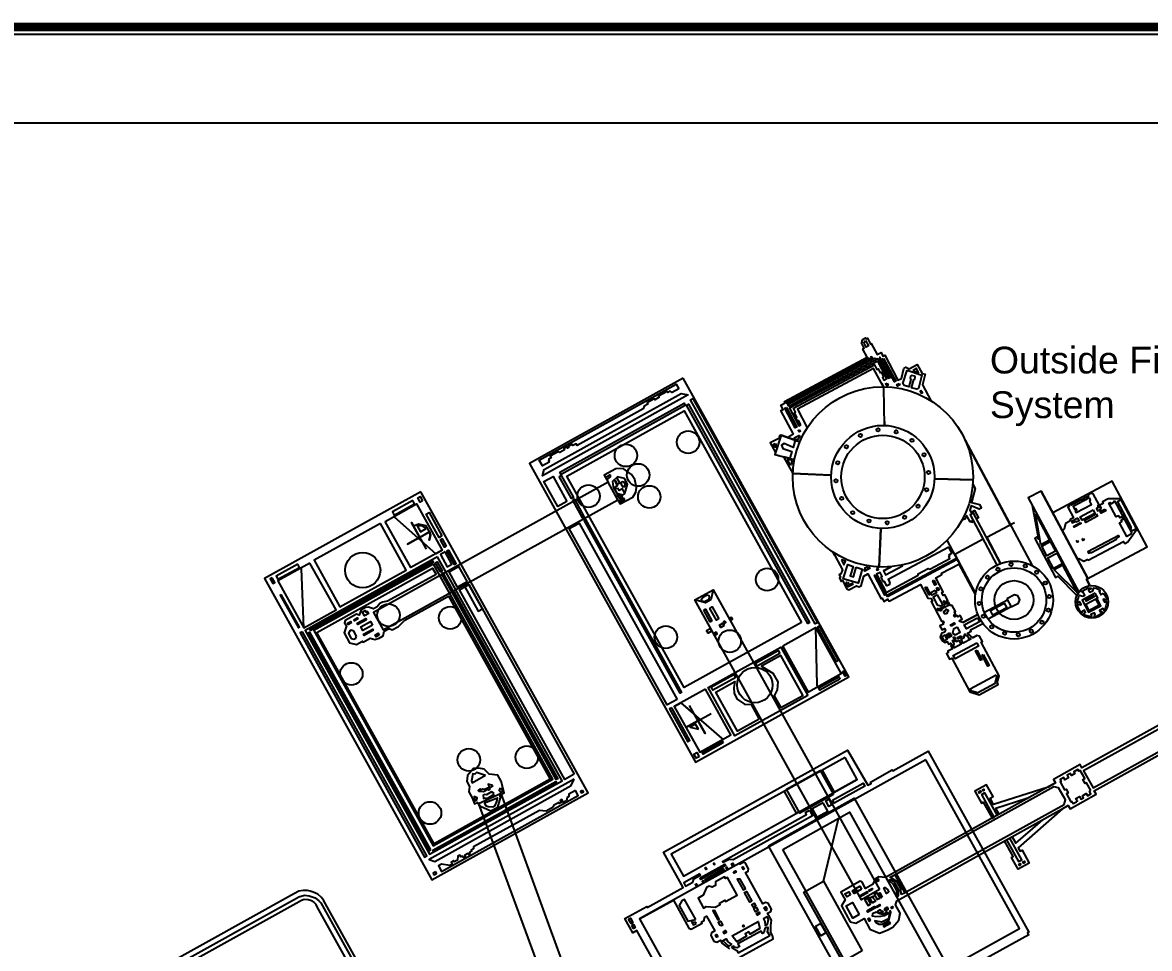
# Model space of a CAD drawing. Header units: millimetres. Extents: x 3191 to 879702, y -27549 to 222194.
# Drawn here: x 845165 to 857788, y 29160 to 39535 of the extents above; entities that cross this region are included whole.
import ezdxf

# ---------------------------------------------------------------- set-up
doc = ezdxf.new("R2010")
doc.units = ezdxf.units.MM
doc.header["$MEASUREMENT"] = 0
doc.layers.add('Granulator', color=11, linetype='Continuous')
doc.layers.add('Worker-Walkway', color=8, linetype='Continuous')
doc.styles.get("Standard").update_dxf_attribs({"font": 'arial.ttf'})

msp = doc.modelspace()

# ---------------------------------------------------------------- linework, layer by layer
at = {"const_width": 100}
msp.add_lwpolyline([(867954.85434, 36996.71558), (867954.85434, 39485.35625), (827890.73336, 39485.35625)], dxfattribs=at)
at = {"layer": 'Granulator'}
for points in [[(853801.78106, 34921.30204), (853660.13199, 35186.8892), (853683.95542, 35199.59526), (853658.54329, 35247.24213), (853707.95486, 35273.59544), (853698.77826, 35290.80126), (854625.68627, 35785.16123), (854576.9797, 35876.48439), (854593.74434, 35885.42569), (854561.03799, 35946.74897), (854573.83205, 35953.5726), (854566.30254, 35967.69019), (854579.0966, 35974.51381), (854573.44946, 35985.10201), (854608.30226, 36003.69051), (854614.89059, 35991.33761), (854628.56701, 35998.63184), (854663.62633, 35932.89681), (854672.00865, 35937.36746), (854737.42134, 35814.7209), (854774.48002, 35834.48588), (854781.09764, 35838.01535), (854802.9803, 35796.9861), (854822.39199, 35807.33919), (854971.33528, 35528.07561), (855009.71748, 35548.54649), (855037.18722, 35660.66435), (855058.80478, 35672.19392), (855095.68725, 35656.16479), (855187.89276, 35705.34196), (855242.71707, 35602.54826), (855275.98182, 35596.48969), (855244.45331, 35477.10709), (855339.36591, 35299.14923)], [(853882.83907, 35028.56736), (853860.25051, 35070.92013), (853847.4858, 35071.47886), (853828.42671, 35107.214), (853839.45607, 35113.09644), (853813.10276, 35162.50801), (853824.5733, 35168.62574), (853800.80826, 35213.18438), (854707.06926, 35701.63243), (854735.06966, 35649.13264), (854748.3049, 35656.19157), (854771.83464, 35612.0741), (854781.09931, 35617.01535), (854809.57031, 35563.63321), (854798.98211, 35557.98607), (854814.51175, 35528.86854), (854847.59985, 35546.51585), (854743.83367, 35741.07389), (853755.60237, 35214.00757), (853861.01563, 35016.36131), (853882.83907, 35028.56736)], [(854767.00985, 35778.36818), (854754.89239, 35754.33868), (854864.54101, 35548.75127), (854887.92327, 35561.22204), (854768.39215, 35785.33878), (854767.00985, 35778.36818)], [(854786.60025, 35493.01539), (854807.45453, 35453.91433), (854786.60025, 35493.01539), (854698.599, 35658.01472), (853844.48481, 35202.47883), (853955.30868, 34994.68787)], [(855073.09915, 35639.01756), (855236.74663, 35582.93057), (855201.24774, 35435.9303), (855183.60076, 35426.5184), (855124.13005, 35442.4003), (855148.33524, 35534.07695), (855160.68813, 35540.66528), (855164.42327, 35560.22413), (855157.59965, 35573.0182), (855124.51135, 35580.87089), (855113.04081, 35574.75316), (855106.33512, 35549.07664), (855114.33524, 35534.0767), (855094.54173, 35453.25302), (855038.89456, 35468.34083), (855026.65909, 35491.28191), (855073.09915, 35639.01756)], [(855136.65798, 35637.78275), (855199.89345, 35614.84205), (855174.48132, 35662.48892), (855136.65798, 35637.78275)], [(852515.82145, 35432.36082), (852442.18662, 35391.46264), (852417.85106, 35405.29485), (852393.30612, 35391.66213), (852387.24942, 35402.56687), (852289.9783, 35348.54065), (852297.04451, 35335.81834), (852246.13645, 35307.54304), (852239.575, 35319.35656), (852160.48564, 35275.42884), (852168.56124, 35260.88918), (852126.74406, 35237.66313), (852116.0304, 35205.55304), (851376.95443, 34795.05625), (851365.34567, 34815.95716), (851328.98258, 34795.76041), (851320.90698, 34810.30007), (851276.36254, 34785.55924), (851283.42875, 34772.83694), (851270.70195, 34765.76823), (851261.11209, 34783.03423), (851226.56718, 34763.84733), (851235.65229, 34747.49012), (851182.01696, 34717.70004), (851163.94127, 34726.68574), (851075.76147, 34677.70901), (851086.86548, 34657.71687), (851058.68419, 34642.06445), (851065.7504, 34629.34214), (851065.7504, 34629.34214), (851056.65952, 34624.2929), (851064.23048, 34610.66181), (850987.86839, 34568.24886), (850952.03271, 34632.76895), (852486.54722, 35485.06739), (852515.82145, 35432.36082)], [(854820.25056, 35064.42741), (854820.78019, 35035.80976), (854821.04516, 35021.49273), (854813.34438, 35437.59204), (854813.04314, 35453.86877)], [(855228.89497, 35413.84227), (855218.39504, 35404.84219), (855227.80694, 35387.1952), (855245.10108, 35384.51886), (855228.89497, 35413.84227)], [(853661.10466, 34912.00685), (853642.92824, 34905.7126), (853635.22258, 34875.53607), (853540.8112, 34825.18241), (853598.87392, 34716.31679)], [(853661.10466, 34912.00685), (853851.1934, 34845.65535), (853872.10913, 34838.35461), (853661.10466, 34912.00685), (853592.31218, 34695.6828), (853794.37141, 34641.94904), (853810.63118, 34637.62507)], [(853817.04636, 34842.74333), (853798.01746, 34775.36083), (853695.28182, 34820.30123), (853667.39962, 34800.33043), (853681.10578, 34764.00701), (853781.98839, 34729.97836), (853763.60654, 34663.50763), (853760.1606, 34651.04675)], [(853801.78106, 34921.30204), (853748.39892, 34892.83105), (853735.59889, 34886.00424)], [(853868.07526, 34909.62607), (853807.19316, 34877.15502), (853813.78149, 34864.80213), (853829.3697, 34867.44931), (853839.57562, 34862.12585), (853862.07553, 34874.12602), (853863.51661, 34887.36133), (853875.8695, 34893.94966), (853868.07526, 34909.62607)], [(853817.04636, 34842.74333), (853818.89925, 34848.83158), (853821.12664, 34856.15032)], [(856231.58288, 33904.64399), (855724.48069, 34855.44324), (856473.02381, 33451.95051)], [(853592.31218, 34695.6828), (853760.1606, 34651.04675), (853690.70196, 34669.51794), (853792.55094, 34481.23567)], [(853741.63613, 34639.88982), (853774.22441, 34634.03712), (853781.98923, 34619.47836), (853775.01895, 34578.36066), (853762.37186, 34582.9488), (853733.90087, 34636.33094), (853741.63613, 34639.88982)], [(851833.90804, 34188.71665), (851860.27057, 34141.25242), (852000.2959, 34219.02514), (852035.82548, 34273.97117), (852042.50593, 34325.36486), (852023.65419, 34414.34006), (851985.22625, 34470.58774), (851891.8316, 34538.16561), (851809.51733, 34534.47058), (851680.12422, 34462.6032), (851725.10343, 34384.61311)], [(854211.4904, 34465.48162), (853798.60793, 34481.0079), (853792.55094, 34481.23567), (854224.36869, 34464.99733)], [(851913.10803, 34258.34291), (851941.77409, 34363.74918), (851907.51031, 34425.43915), (851829.23925, 34444.23624), (851774.33894, 34394.37076), (851780.94399, 34333.46275), (851821.27734, 34260.84485), (851886.65933, 34243.6528), (851913.10803, 34258.34291)], [(851913.10803, 34258.34291), (851884.32641, 34310.16257), (851849.76709, 34290.96767), (851836.64899, 34314.58605), (851814.47344, 34309.64961), (851807.66408, 34337.69437), (851827.76489, 34348.85874), (851801.72434, 34395.74325), (851806.66145, 34398.48542), (851826.63242, 34362.52882), (851853.78586, 34377.61036), (851824.80847, 34429.78249), (851829.23925, 34444.23624)], [(851879.63598, 34351.83852), (851890.40465, 34332.45015), (851911.05153, 34335.15395), (851917.01451, 34364.29631), (851906.83326, 34382.62707), (851885.0136, 34390.34231), (851871.26026, 34382.70344), (851870.11912, 34363.15802), (851879.63598, 34351.83852)], [(855392.75542, 34423.43175), (855801.10846, 34410.02308), (855811.59632, 34409.6787), (855392.75542, 34423.43175), (855379.70589, 34423.86024)], [(855820.02072, 34345.87616), (855836.02094, 34315.87629), (855809.18801, 34366.18712), (855836.02094, 34315.87629), (855793.84566, 34159.08185), (855885.69877, 34136.67078), (855903.81668, 34102.70033), (855902.93439, 34093.72973), (855881.75801, 34082.43546), (855792.4342, 34119.2289), (855777.5522, 34072.7582), (855791.90534, 34045.84654), (855829.84637, 34066.08212), (855872.6705, 33985.78833), (855851.93529, 33974.72935)], [(857082.37965, 33299.96246), (857121.78647, 33226.07603), (857082.37965, 33299.96246), (857761.91429, 33662.38755), (857370.28413, 34396.68069), (856704.93846, 34041.82319), (856574.56805, 34286.26325), (857096.56862, 33307.53005), (856574.56805, 34286.26325), (856430.83813, 34209.60589), (856995.17811, 33151.48776)], [(851869.7737, 34241.65447), (851880.15072, 34222.97125), (851864.98702, 34214.54905), (851850.88087, 34206.71422), (851839.91656, 34226.45484), (851825.62363, 34252.18844), (851849.01056, 34245.80518), (851855.47179, 34234.17212), (851869.7737, 34241.65447)], [(856430.83813, 34209.60589), (856474.62056, 34127.51535), (856546.90518, 33745.22407), (856533.09546, 33771.11684), (856503.23033, 33755.18848), (856736.66836, 33317.50017), (856763.547, 33331.83571), (856964.49309, 33125.48898), (856974.79405, 33114.91116)], [(857096.56862, 33307.53005), (856981.82012, 33522.67955), (856998.73675, 33531.70191), (857052.00895, 33498.73239), (857088.56711, 33518.23043), (857102.38012, 33509.94018), (857498.41356, 33721.16187), (857510.63534, 33698.24644), (857547.6814, 33718.0047), (857640.41326, 33847.00693), (857658.34737, 33856.57197), (857471.35512, 34207.17603), (857452.93357, 34197.35103), (857325.34132, 34199.44985), (857260.99851, 34165.13305), (857270.3608, 34147.57908), (857213.32961, 34117.16189), (857209.4285, 34124.47634), (857223.56432, 34132.01558), (857158.80643, 34253.43441), (857133.06689, 34259.72013), (857100.09079, 34242.13255), (857106.44437, 34230.21979), (856912.60688, 34126.8379), (856905.50111, 34140.16097), (856880.35478, 34126.74935), (856887.20462, 34113.90612), (856873.02437, 34106.34318), (856936.82043, 33986.72774), (856900.98748, 33967.61648), (856897.44511, 33948.9111), (856846.7612, 33921.87919), (856833.75382, 33857.95724), (856809.81235, 33845.18823)], [(857116.23413, 34209.09234), (856934.84053, 34112.34732), (856949.92111, 34084.07177), (856963.58782, 34091.36081), (856973.03397, 34073.6496), (856957.81423, 34065.53226), (856968.42033, 34045.64619), (857138.94266, 34136.59309), (857119.55327, 34172.94753), (857127.79287, 34188.91617), (857116.23413, 34209.09234)], [(857237.64456, 34114.60183), (857193.53861, 34091.07823), (857207.95632, 34064.04551), (857242.43353, 34082.43369), (857236.63322, 34093.30907), (857245.64076, 34098.11318), (857237.02335, 34114.27052)], [(857398.34045, 34175.11576), (857586.10238, 33823.06856), (857576.3733, 33797.92416), (857534.44158, 33775.56017), (857451.74668, 33930.61026), (857480.32241, 33945.85093), (857472.69929, 33960.14401), (857492.26738, 33970.58051), (857478.18109, 33996.99181), (857456.12817, 33985.23004), (857443.03618, 34009.77708), (857416.63468, 33995.69602), (857333.4427, 34151.67814), (857346.7987, 34158.80147), (857356.24485, 34141.09026), (857390.41146, 34159.31278), (857391.83847, 34170.84979), (857398.67188, 34174.49434)], [(857470.32235, 34186.76663), (857429.63304, 34165.06527), (857583.42221, 33876.71584), (857573.17227, 33871.2491), (857590.07576, 33839.55562), (857641.32562, 33866.88938), (857470.63295, 34186.93229)], [(849866.51988, 33624.01862), (849794.57792, 33584.06069), (849333.59237, 33989.81009), (849323.51334, 33998.68144), (849598.08547, 33757.00905), (849477.74251, 33690.16829), (849724.02985, 33826.96094), (849614.69519, 33766.2344), (849521.57617, 33933.88986), (849688.02525, 33634.20784)], [(855779.43496, 34018.2288), (855925.08409, 33745.14167), (855607.43832, 33575.72749), (855840.76757, 33138.24313), (855522.24121, 33735.46916)], [(855800.14146, 33936.90543), (855817.78845, 33946.31732), (855800.14146, 33936.90543), (855793.31784, 33949.69949), (855778.75907, 33941.93467), (855742.52326, 34009.87558), (855738.99387, 34007.9932), (855719.64121, 33969.90481), (855698.7589, 33964.43407), (855689.95444, 33962.12748)], [(856276.99446, 33929.99728), (855964.64278, 33763.40667), (856119.11529, 33473.77601), (855817.81716, 34038.69968), (855779.43496, 34018.2288), (856079.01175, 33456.53258)], [(856511.62043, 34030.06344), (856668.33886, 33736.22174), (856570.68858, 33684.14064), (856511.62043, 34030.06344)], [(856987.0536, 33981.33123), (856915.61434, 33943.2296), (856923.40322, 33928.6257), (856962.2289, 33949.33311), (856967.69766, 33939.07936), (857000.00065, 33956.30793), (856986.74299, 33981.16557)], [(849724.02985, 33826.96094), (849735.20684, 33792.57185), (849720.31281, 33733.82519), (849735.20684, 33792.57185), (849724.02985, 33826.96094), (849686.22945, 33895.01839), (849598.55902, 33915.60269), (849554.96966, 33897.82528), (849544.75748, 33892.15324)], [(849686.56164, 33866.96928), (849650.73584, 33891.47904), (849587.28989, 33894.30412), (849623.64356, 33828.85142), (849686.56164, 33866.96928)], [(854778.37734, 33859.4565), (854760.9981, 33448.98578), (854760.38357, 33434.47135), (854778.6632, 33866.20786)], [(857443.62539, 33788.96599), (857096.36854, 33603.75895), (857104.82029, 33587.91221), (857123.14606, 33597.68614), (857137.53906, 33595.38481), (857419.56874, 33745.80339), (857421.84415, 33760.9859), (857450.10927, 33776.0609), (857443.62539, 33788.96599)], [(854260.14425, 33568.89375), (854241.883, 33603.13297), (854348.3808, 33403.45324), (854331.49881, 33356.48252), (854312.08712, 33346.12944), (854326.44026, 33319.21778), (854314.52855, 33312.86475), (854335.23472, 33274.04138), (854350.23466, 33282.04149), (854399.64713, 33189.39481), (854420.50015, 33178.9832), (854506.97039, 33225.1015), (854534.14696, 33212.39583), (854557.08804, 33224.63129), (854590.23427, 33333.54331), (854634.79292, 33357.30835), (854783.26562, 33078.92713), (854795.17733, 33085.28016), (854814.23643, 33049.54501), (854859.23624, 33073.54535), (854871.47171, 33050.60427), (855222.64676, 33237.90105), (855303.82439, 33085.69578), (855341.53031, 33080.87254), (855356.11875, 33053.51971), (855342.88351, 33046.46078), (855459.59105, 32827.63814), (855476.56163, 32828.75591), (855486.20883, 32810.66775), (855474.73828, 32804.55002), (855480.15013, 32794.403), (855441.32675, 32773.69682), (855464.6212, 32730.02053), (855491.53286, 32744.37367), (855501.65065, 32725.40316), (855491.20962, 32705.66779), (855458.12152, 32688.02048), (855445.50417, 32648.99097), (855468.56332, 32605.75585), (855500.50461, 32590.49139), (855520.79865, 32601.31507), (855537.74007, 32569.55049), (855560.23998, 32581.55067), (855573.41663, 32556.84488), (855564.15196, 32551.90364), (855582.50517, 32517.49201), (855530.88773, 32489.96221), (855536.77016, 32478.93284), (855513.82908, 32466.69737), (855548.8884, 32400.96234), (855573.59419, 32414.139), (855774.30292, 32037.81699), (855879.21494, 32003.67073), (856092.30232, 32117.31941), (856082.89042, 32134.96639), (856103.62511, 32214.02537), (855902.44578, 32591.22973), (855916.1222, 32598.52395), (855883.41585, 32659.84723), (855855.94521, 32666.72938), (855810.06304, 32642.25844), (855748.97442, 32694.11092), (855791.32719, 32716.69948), (855784.73886, 32729.05237), (855921.71832, 32802.10942)], [(855540.673, 33656.28581), (854860.38164, 33293.45712), (854878.26424, 33259.92785), (854872.85266, 33236.07486), (854846.38218, 33221.95702), (854818.85238, 33273.57446), (854808.70536, 33268.16261), (854781.17555, 33319.78005), (854795.29314, 33327.30957), (854770.58691, 33373.63291), (854732.20471, 33353.16203), (854840.20625, 33150.66285), (855198.88127, 33341.95969), (855197.38116, 33356.45968), (855311.20423, 33417.16642), (855328.41017, 33409.34302), (855552.08574, 33528.63884), (855539.85027, 33551.57992), (855553.52668, 33558.87414), (855545.05597, 33574.75643), (855575.49703, 33590.99196), (855540.673, 33656.28581)], [(854337.73293, 33510.5414), (854365.26273, 33458.92396), (854385.02714, 33498.36528), (854346.9976, 33515.48264), (854337.73293, 33510.5414)], [(854503.32176, 33431.68971), (854571.61603, 33412.01376), (854524.11723, 33253.5134), (854358.88157, 33301.95332), (854410.38036, 33461.45371), (854470.6158, 33442.01299), (854436.52838, 33334.86567), (854471.3667, 33324.263), (854503.32176, 33431.68971)], [(854808.1456, 33391.3979), (854895.41049, 33437.94003), (854808.1456, 33391.3979), (854832.61654, 33345.51574), (855023.64517, 33447.39954), (855018.48246, 33457.07945)], [(855696.62057, 32813.52229), (855865.09193, 32903.37532), (855696.62057, 32813.52229), (855665.47343, 32824.11029), (855660.29689, 32833.81613), (855689.85559, 32849.58106), (855667.97293, 32890.61031), (855641.06127, 32876.25716), (855633.29645, 32890.81592), (855606.82597, 32876.69808), (855596.94348, 32895.22741), (855615.47282, 32905.10991), (855602.06086, 32930.25686), (855613.97258, 32936.6099), (855578.20736, 33003.66845), (855556.50148, 33003.99181), (855539.79536, 33035.31522), (855525.08943, 33041.63863), (855519.67759, 33051.78565), (855530.70695, 33057.66809), (855495.88293, 33122.96194), (855479.11829, 33114.02064), (855461.23568, 33147.54991), (855478.88267, 33156.96181), (855394.64618, 33314.90235), (855461.70473, 33350.66756), (855459.76345, 33364.93226), (855651.67444, 33467.28665), (855837.80812, 33118.29238)], [(856817.43076, 33453.8714), (856722.31945, 33403.14444), (856983.85233, 33145.12912), (856818.69367, 33454.79594), (856812.83469, 33451.6711)], [(848316.40375, 32753.98389), (848290.24077, 33415.71255), (848289.79963, 33426.87017)], [(849797.42068, 33352.39182), (849253.4083, 33050.23703), (849198.98045, 33041.54609), (849167.22175, 33023.90671), (849136.56892, 32987.64991), (849097.75322, 32966.09093), (849040.06508, 32984.05211), (849003.21377, 32979.73854), (848957.34019, 32954.25949), (848945.70212, 32923.94848), (848934.43376, 32894.60035), (848907.27939, 32907.22341), (848778.48099, 32835.68634), (848772.98577, 32809.55623), (848792.90416, 32773.69431), (848766.03079, 32698.76572), (848829.05141, 32585.30071), (848905.42586, 32566.9486), (848972.47176, 32604.18716), (848979.00241, 32592.4291), (849060.1632, 32637.50734), (849111.05694, 32623.46536), (849160.97876, 32638.88458), (849205.08787, 32663.38362), (849217.05797, 32713.88001), (849271.16531, 32743.93224), (849305.52872, 32729.17071), (849375.51497, 32768.0424), (849448.97238, 32838.07401), (849935.34849, 33108.21652), (851074.90508, 31056.51016), (849774.57114, 30334.28004), (848460.79104, 32699.66584), (849757.93924, 33420.12654), (849797.42068, 33352.39182)], [(854626.79235, 33431.80829), (854631.263, 33423.42597), (854648.46882, 33432.60258), (854655.76304, 33418.92616), (854600.17503, 33389.27868), (854592.64551, 33403.39627), (854608.08662, 33411.63168), (854600.7924, 33425.3081), (854623.73348, 33437.54356), (854626.79235, 33431.80829)], [(854407.91125, 33266.33605), (854424.61737, 33235.01264), (854457.70547, 33252.65995), (854464.5291, 33239.86589), (854413.79401, 33212.80668), (854389.79367, 33257.8065), (854407.44066, 33267.21839)], [(857032.81284, 33164.02128), (857101.79813, 33200.81411), (857130.16859, 33198.21698), (857134.18391, 33190.6884), (857106.90339, 33176.13853), (857120.28751, 33151.04377), (857154.15291, 33169.10565), (857165.54185, 33201.36922), (857190.65119, 33195.82428), (857212.06115, 33185.88841), (857236.23191, 33167.75516), (857223.37555, 33160.89831), (857243.2845, 33123.5697), (857266.87613, 33136.15213), (857282.31405, 33129.86164), (857298.04054, 33100.37502), (857306.07106, 33085.31808), (857302.47845, 33064.86799), (857280.60874, 33074.15553), (857270.88817, 33068.97113), (857286.9492, 33038.85726), (857303.8819, 33047.88819), (857309.23562, 33037.85016), (857302.86399, 33008.26226), (857296.92306, 32980.67437), (857284.76801, 32953.0813), (857281.89516, 32946.55966), (857269.11597, 32970.52019), (857226.71157, 32947.9041), (857235.91321, 32930.65133), (857246.88817, 32936.50475), (857263.25988, 32924.68773), (857247.79165, 32908.37966), (857175.9843, 32870.0817), (857168.62298, 32883.88391), (857175.18597, 32894.23364), (857181.03737, 32903.4612), (857171.02531, 32922.23346), (857133.16277, 32902.03973), (857140.52408, 32888.23752), (857136.40754, 32875.56619), (857075.67448, 32890.33586), (857047.80289, 32910.12169), (857073.51562, 32923.8354), (857059.12765, 32950.81235), (857032.78778, 32936.76417), (857028.96394, 32925.05463), (857012.5081, 32940.05006), (856977.03993, 33006.55167), (856990.20981, 33013.57573), (857011.93218, 33009.85049), (857021.65286, 33015.03494), (857016.80107, 33024.13188), (857006.59568, 33043.26662), (856982.13723, 33030.22188), (856977.45271, 33039.00518), (856991.72387, 33088.5198), (857000.70333, 33119.67457), (857040.9762, 33107.93879), (857063.86675, 33120.14731), (857050.14798, 33145.86953), (857024.34732, 33159.50709), (857032.81284, 33164.02128)], [(852899.51214, 33179.6066), (852874.89751, 33067.70626), (852815.72426, 33034.84032), (852695.30658, 33066.18697)], [(852861.58839, 33098.96966), (852853.71852, 33113.13891), (852833.66907, 33118.07091), (852793.98008, 33096.02689), (852766.153, 33068.21118), (852773.60916, 33054.78678), (852805.58141, 33047.7695), (852855.3023, 33075.38543), (852861.58839, 33098.96966)], [(855414.67704, 33123.28486), (855364.38313, 33096.46094), (855409.79554, 33011.31423), (855445.91328, 32998.84392), (855468.41319, 33010.84409), (855470.17782, 33020.28528), (855414.67704, 33123.28486)], [(856192.08916, 33076.64369), (856199.38338, 33062.96728), (855939.05274, 32924.12173)], [(856191.61857, 33077.52604), (856239.85455, 32987.08523), (856321.03069, 33030.37996), (856336.29509, 33070.82126), (856315.35361, 33110.0858), (856275.91235, 33121.35021), (856192.08916, 33076.64369)], [(857180.28482, 33142.14906), (857033.84191, 33064.04474), (857106.78354, 32927.28169), (857243.49594, 33000.19629), (857198.06937, 33085.36954), (857208.77294, 33091.07822), (857180.28482, 33142.14906)], [(849043.64028, 32915.26558), (848996.00267, 32888.80675), (848973.14551, 32929.95975), (849003.72789, 32946.94579), (849014.17686, 32928.13302), (849030.64393, 32937.27914), (849043.05212, 32914.93891)], [(855426.64876, 32974.40259), (855430.88412, 32966.46145), (855460.00164, 32981.99108), (855468.23706, 32966.54997), (855454.11947, 32959.02045), (855459.76661, 32948.43226), (855448.29606, 32942.31452), (855435.97246, 32951.60855), (855426.26662, 32946.432), (855414.73704, 32968.04956), (855426.64876, 32974.40259)], [(855492.70696, 33056.6678), (855508.70719, 33026.66792), (855525.76603, 33024.43276), (855536.58971, 33004.13872), (855478.35465, 32973.07946), (855471.53103, 32985.87352), (855493.58976, 32997.63839), (855487.00143, 33009.99129), (855500.23667, 33017.05021), (855482.11877, 33051.02066), (855489.61874, 33055.02072), (855492.70696, 33056.6678)], [(855516.67827, 32961.78563), (855503.8842, 32954.962), (855501.26664, 32943.93257), (855479.64908, 32932.403), (855489.06098, 32914.75601), (855510.79628, 32913.315), (855524.4727, 32920.60922), (855523.79616, 32929.31509), (855536.26661, 32948.43284), (855517.79598, 32953.31505), (855516.67827, 32961.78563)], [(856239.85455, 32987.08523), (855981.66911, 32849.38381)], [(848904.76207, 32661.05604), (848875.17814, 32714.32023), (848845.45938, 32726.56934), (848829.06392, 32717.46299), (848816.18256, 32688.86379), (848846.38724, 32634.48199), (848874.78251, 32626.37167), (848897.13944, 32638.78913), (848904.76207, 32661.05604)], [(854047.95933, 32755.56713), (854063.62757, 32114.38981), (854064.32588, 32085.81356)], [(855637.35625, 32762.08066), (855593.23878, 32738.55092), (855581.44501, 32693.7273), (855613.06281, 32673.75695), (855669.53317, 32703.87502), (855637.35625, 32762.08066)], [(855497.20987, 32673.16783), (855460.59237, 32653.63814), (855479.41617, 32618.34417), (855501.03386, 32612.87375), (855523.09259, 32624.63862), (855497.20987, 32673.16783)], [(855653.73972, 32615.55137), (855678.91655, 32568.34568), (855606.12272, 32529.5216), (855591.76958, 32556.43326), (855600.29887, 32572.31567), (855580.53388, 32609.37435), (855589.79855, 32614.3156), (855597.79866, 32599.31566), (855619.41622, 32610.84523), (855625.29866, 32599.81586), (855653.73972, 32615.55137)], [(855725.5039, 32684.99309), (855737.26877, 32662.93436), (855746.53344, 32667.87561), (855766.29843, 32630.81693), (855780.85719, 32638.58175), (855786.73963, 32627.55238), (855701.59291, 32582.13997), (855677.82787, 32626.69862), (855711.35714, 32644.58122), (855704.29822, 32657.81646), (855721.50403, 32666.99306), (855715.3863, 32678.46361), (855725.97449, 32684.11075)], [(853906.37363, 31999.12902), (853660.00204, 32442.70695), (853442.51909, 32321.91279), (853504.05034, 32284.65228), (853569.24849, 32245.17126), (853624.1617, 32146.30317), (853617.25977, 32057.19257), (853584.56957, 31992.94876), (853658.90128, 31859.11878), (853906.49723, 31996.63827), (853906.37363, 31999.12902)], [(856071.00741, 32220.99571), (855779.39095, 32065.46409), (855786.92047, 32051.3465), (855863.97945, 32030.11179), (856059.41984, 32134.34857), (856078.33106, 32206.20165), (856070.56624, 32220.76042)], [(853415.21816, 31729.49174), (853172.66848, 31594.77505), (852929.38462, 32032.7937), (853144.49224, 32152.26855), (853132.08306, 32082.85138), (853134.91754, 32017.2696), (853170.7957, 31952.67304), (853250.63597, 31898.5993), (853327.04698, 31892.40912), (853415.21816, 31729.49174)], [(858727.91227, 32127.12364), (857031.91821, 31185.1364), (857012.08434, 31220.84615), (856714.10549, 31055.34305), (856736.79013, 31014.50065), (854832.95689, 29957.07558), (854755.21143, 29961.5912), (854719.83272, 29941.94119), (854685.02505, 29876.33268), (854607.63379, 29833.34811), (854568.80857, 29903.2507), (854548.02256, 29912.6746), (854332.43293, 29792.93204), (854380.77274, 29705.89899), (854337.91897, 29636.54492), (854436.2206, 29459.55847), (854498.08401, 29443.66663), (854591.22965, 29495.40148), (854657.06382, 29376.87083), (854763.48665, 29330.56152), (854850.14966, 29365.31899), (854913.44434, 29400.47406), (854978.96077, 29475.90845), (854996.51507, 29554.34855), (854942.72911, 29651.1871), (854958.72687, 29694.77932), (856878.99077, 30761.33028), (856898.37338, 30726.433), (857190.70957, 30888.80205), (857169.31418, 30927.32323), (858897.17048, 31887.00737)], [(858806.53707, 31870.40831), (858758.22918, 31922.94891), (858709.53644, 32010.61741), (858696.80558, 32063.79938), (857050.6517, 31149.49431), (857156.15336, 30959.54461), (858806.53707, 31870.40831)], [(852464.83721, 31872.65069), (852539.57237, 31914.16002), (852996.11517, 31516.0423), (853010.06512, 31503.87756)], [(852539.57237, 31914.16002), (852693.26983, 31780.13166), (852809.95935, 31570.03886), (852636.20294, 31882.87733)], [(852693.26983, 31780.13166), (852731.02288, 31712.15945), (852595.71748, 31637.00826), (852877.41035, 31793.46582)], [(852736.75221, 31617.82421), (852704.98513, 31675.01902), (852644.3011, 31641.31396), (852736.75221, 31617.82421)], [(853000.94267, 27643.19834), (852045.91372, 29362.67325), (852000.24962, 29337.31054), (851911.88535, 29496.40536), (852156.23037, 29632.11921), (852162.8304, 29620.23624), (852566.5612, 29844.47597), (852346.47539, 30240.72786), (854404.09385, 31383.56814), (854632.39565, 30989.76404), (854669.65934, 31010.461), (854661.9009, 31024.42963), (854907.44323, 31160.80849), (854913.35452, 31150.16555), (855310.61375, 31370.81086), (856436.20609, 29344.24633), (856421.99549, 29336.35349), (856435.34631, 29312.31611), (855929.70195, 29031.47165)], [(850525.33236, 31036.8574), (850525.33236, 31036.8574), (850488.50558, 31103.16191), (850391.89422, 31112.16136), (850334.28878, 31168.13002), (850276.16027, 31181.63376), (850216.01612, 31175.75833), (850149.53701, 31099.5929), (850141.60786, 31030.41616), (850172.31309, 30975.13316), (850164.74767, 30914.6686), (850202.0756, 30847.46181), (850228.3937, 30779.61223), (850260.20261, 30797.2795), (850293.92245, 30753.59949), (850412.41103, 30701.21189), (850488.3177, 30743.37189), (850518.50351, 30849.96837), (850512.64799, 30878.39325), (850560.72268, 30905.09484), (850525.33236, 31036.8574)], [(850352.22209, 31099.75329), (850249.80133, 31132.53177), (850229.90958, 31114.0441), (850209.92251, 31115.47278), (850192.77501, 31037.0359), (850203.24582, 31018.18382), (850351.72343, 31100.6511)], [(854515.761, 31053.52925), (854260.56659, 30911.78944), (854124.46201, 31156.83794)], [(857131.56432, 30930.22817), (857083.42696, 31016.89673), (857068.31026, 31008.50064), (857043.62443, 31052.94606), (857063.18737, 31063.81168), (857012.58167, 31154.92434), (856995.68613, 31145.54023), (856984.82432, 31165.09631), (856941.69604, 31141.14205), (856953.54509, 31119.80852), (856915.75248, 31098.81779), (856903.16276, 31121.48486), (856867.14899, 31101.48213), (856882.45436, 31073.9257), (856841.54964, 31051.20645), (856827.23176, 31076.98497), (856786.32617, 31054.26523), (856798.66908, 31032.04252), (856787.99863, 31026.11595), (856837.8639, 30936.33638), (856855.20415, 30945.96749), (856879.1493, 30902.85561), (856859.14078, 30891.7425), (856909.00605, 30801.96293), (856919.23267, 30807.64299), (856932.31626, 30784.08673), (856969.66416, 30804.83047), (856980.33549, 30810.75752), (856964.04289, 30840.09141), (857005.39232, 30863.05767), (857021.93173, 30833.27942), (857049.49772, 30848.59009), (857036.66119, 30871.70153), (857079.78946, 30895.65579), (857093.61348, 30870.76645), (857132.74022, 30892.49818), (857117.18805, 30920.49898), (857131.56432, 30930.22817)], [(851357.78828, 30929.6877), (851283.73253, 30888.55573), (851285.35086, 30861.94975), (851265.23696, 30850.77811), (851257.91424, 30814.42264), (851242.37154, 30805.78993), (851224.0863, 30795.63396), (851205.81224, 30828.53535), (851185.69834, 30817.36371), (851197.3734, 30796.34343), (851177.2595, 30785.17179), (851171.16815, 30796.13892), (851144.65439, 30781.41267), (851144.65439, 30781.41267), (851111.74077, 30763.13183), (851108.79068, 30744.75103), (851029.2494, 30700.5723), (850955.00304, 30707.16908), (850218.1033, 30297.881), (850214.84736, 30275.7428), (850191.07615, 30262.53982), (850198.18266, 30249.74494), (850170.75458, 30234.51086), (850176.33829, 30224.45771), (850176.33829, 30224.45771), (850158.96737, 30214.80958), (850152.87602, 30225.77671), (850119.9624, 30207.49586), (850127.57656, 30193.787), (850103.80578, 30180.58426), (850095.17646, 30196.12087), (850075.97645, 30185.45682), (850064.80891, 30205.56333), (850041.95246, 30192.86843), (850035.44014, 30148.5918), (850001.61263, 30129.80336), (849993.49082, 30144.4262), (849965.14841, 30128.68429), (849977.83864, 30105.83626), (849952.2392, 30091.61785), (849857.07145, 30105.72805), (849823.24351, 30086.93937), (849858.77633, 30022.96455), (851389.26021, 30873.02429), (851357.78828, 30929.6877)], [(850430.22016, 30987.6436), (850379.10474, 31001.33171), (850390.33858, 30964.07416), (850337.96865, 30942.55172), (850319.85903, 30946.20418), (850301.78599, 30936.16607), (850289.62162, 30947.84854), (850268.21326, 30929.33904), (850277.20655, 30922.51419), (850301.18074, 30924.48283), (850327.76236, 30917.49824), (850375.83705, 30944.19984), (850387.1186, 30935.8093), (850400.49293, 30943.23766), (850399.37423, 30964.83765), (850431.90579, 30982.90629), (850430.22016, 30987.6436)], [(850517.29457, 30961.83216), (850539.8337, 30929.71377), (850531.51405, 30909.43128), (850525.22757, 30905.93964), (850505.48014, 30930.21105), (850517.29457, 30961.83216)], [(856832.01622, 30773.76417), (856846.00882, 30823.98974), (856770.96411, 30959.10346), (856718.31175, 30971.15086), (854954.39958, 29991.44061)], [(856736.79013, 31014.50065), (856654.5088, 30968.80003), (856041.61444, 30774.88198), (856003.04763, 30844.31932), (856037.55183, 30863.48361), (855964.19947, 30995.55032), (855833.89978, 30923.17941), (855907.75634, 30790.2049), (855925.008, 30799.7868), (856025.25384, 30619.29991), (856048.86217, 30632.41242), (855909.04135, 30884.15178), (855942.18422, 30902.55996), (856082.00504, 30650.8206), (856105.15988, 30663.68123), (856066.67146, 30732.97742), (856412.8706, 30842.99591), (856448.24632, 30854.23795)], [(850254.79914, 30822.30187), (850256.66859, 30849.96552), (850225.61051, 30862.86489), (850235.94124, 30815.35154), (850254.79914, 30822.30187)], [(850526.8128, 30896.48011), (850272.0431, 30780.08943), (851839.11668, 26517.74175), (852078.0911, 26629.39228), (850526.8128, 30896.48011)], [(850446.21848, 30895.8244), (850417.67203, 30914.01012), (850362.3683, 30883.29337), (850336.58838, 30884.57688), (850323.21404, 30877.14852), (850327.21982, 30840.13173), (850346.8978, 30843.02362), (850376.37336, 30846.15684), (850438.54459, 30880.68792), (850446.21848, 30895.8244)], [(850474.15293, 30840.42063), (850339.33334, 30786.81498), (850352.37804, 30763.32874), (850380.16277, 30749.92039), (850432.5671, 30749.24088), (850458.9538, 30763.89655), (850478.56164, 30806.93708), (850484.91721, 30848.29059), (850474.15293, 30840.42063)], [(853863.40209, 30691.19675), (853834.88089, 30675.35553), (853698.77631, 30920.40403)], [(853978.54397, 30710.13751), (854014.09439, 30646.13102), (853124.91809, 30152.26566), (853079.80627, 30159.01694), (853013.07494, 30121.9531), (853005.12465, 30136.26714), (853948.26369, 30660.10444), (853934.31262, 30685.22254), (853978.54397, 30710.13751)], [(855063.53303, 29794.95209), (856832.01622, 30773.76417)], [(856878.99077, 30761.33028), (856812.28575, 30724.28104), (856317.98173, 30289.0069), (856339.78074, 30249.75904), (856360.48308, 30261.25751), (856440.94194, 30116.39595), (856316.72875, 30047.40559), (856243.40413, 30179.42237), (856261.96449, 30189.73115), (856164.80639, 30364.65874), (856187.65072, 30377.34691), (856322.85832, 30133.91337), (856357.83793, 30153.34171), (856222.63033, 30396.77525), (856250.28579, 30412.13562), (856290.55732, 30339.62903), (856563.55004, 30576.61812), (856593.96424, 30603.02114)], [(854137.46076, 29914.89428), (854303.77209, 30611.31168), (854305.31853, 30617.78727)], [(853193.35705, 29058.39186), (853571.7726, 29268.57103), (853566.40524, 29307.20391), (853547.57222, 29341.1117), (853546.79191, 29419.43116), (853554.72058, 29477.07603), (853511.16971, 29555.48688), (853545.93793, 29574.79781), (853552.82186, 29601.36), (853516.33312, 29667.05589), (853486.6129, 29676.61456), (853459.05217, 29661.30681), (853264.38934, 30011.78609), (853292.77985, 30027.55472), (853298.34491, 30054.49322), (853264.44576, 30115.5267), (853238.72994, 30127.8648), (853198.87428, 30105.72822), (853194.72922, 30113.19116)], [(852751.28013, 29995.43625), (852571.88408, 29895.79629), (852591.70787, 29860.10469), (852671.82617, 29904.60391), (852683.49374, 29938.99189), (852760.56397, 29981.79815), (852752.5862, 29996.16167)], [(853167.17726, 29764.23852), (853060.06517, 29957.08771), (853039.28914, 29945.54831), (853029.63716, 29962.92614), (852927.02802, 29905.93508), (852925.65189, 29867.45818), (852888.76361, 29846.96973), (852855.65287, 29859.63653), (852825.12476, 29842.68064), (852787.6068, 29756.40047), (852731.21436, 29725.07904), (852793.12758, 29613.60782), (852824.50389, 29631.03482), (852921.96075, 29621.38578), (852980.47325, 29653.88473), (852972.23405, 29668.71894), (853032.01841, 29701.9243), (853040.2576, 29687.0901), (853170.00206, 29759.15263), (853167.17726, 29764.23852)], [(853261.96676, 29831.13627), (853202.87859, 29937.52114), (853170.283, 29938.27322), (853237.37516, 29817.47763), (853266.20687, 29833.49131)], [(854977.06755, 29750.43877), (854980.04466, 29817.5628), (854931.60225, 29904.78058), (854883.95983, 29929.97446), (854873.85689, 29924.36309), (854878.95591, 29915.18261), (854914.86364, 29884.07093), (854955.14728, 29811.54256), (854954.11519, 29770.12561), (854967.37323, 29746.25526), (854977.06755, 29750.43877)], [(855006.09914, 29764.16048), (855001.72989, 29832.61063), (854957.367, 29912.48348), (854884.83472, 29958.69106), (854935.34766, 29986.74691), (855049.56954, 29781.09697), (855006.09914, 29764.16048)], [(852656.24655, 25348.25233), (851494.59611, 24703.04966), (851470.77377, 24689.81828), (851440.0477, 24677.64097), (851413.80771, 24678.39817), (851368.12003, 24686.20691), (851325.205, 24708.9461), (851292.24704, 24738.57392), (848540.54482, 29692.8561), (848534.07235, 29704.50941), (848515.63249, 29730.51196), (848474.1924, 29768.42475), (848420.6674, 29789.63328), (848385.8714, 29804.21842), (848357.07341, 29808.10367), (848308.38695, 29809.77879), (848261.59611, 29802.07521), (848212.93218, 29775.04634), (845196.61934, 28099.72902)], [(854868.82193, 29790.6256), (854844.48383, 29777.10776), (854812.1041, 29835.40561), (854823.58415, 29841.78185), (854854.39263, 29819.8511), (854868.82193, 29790.6256)], [(845222.8571, 28052.48942), (845222.8571, 28052.48942), (848235.19824, 29725.60078), (848261.75113, 29740.34876), (848324.07635, 29757.4157), (848377.23765, 29750.6678), (848441.0803, 29727.47015), (848484.79603, 29694.63721), (848505.72026, 29671.24749), (851257.3113, 24717.16547), (851287.36454, 24672.58671), (851331.21989, 24644.3647), (851374.54557, 24628.78818), (851412.96203, 24624.46402), (851455.8859, 24628.58075), (851485.6359, 24633.99761), (852682.69224, 25298.86539)], [(852709.55083, 25253.69653), (851535.77213, 24601.7576), (851493.5017, 24578.2798), (851460.38389, 24574.07245), (851398.49244, 24572.30342), (851340.45853, 24584.01781), (851287.68413, 24606.68734), (851228.37554, 24656.44389), (848466.84916, 29628.41391), (848453.14994, 29653.07858), (848427.67436, 29677.47777), (848400.71196, 29692.58307), (848364.21742, 29706.08108), (848319.92801, 29707.77879), (848289.97511, 29697.11897), (848228.97591, 29663.23886), (845247.86108, 28007.47119)], [(852077.08333, 29492.42945), (852455.46204, 29702.58816), (852630.07495, 29388.20762), (852655.3231, 29376.7198), (852776.58821, 29444.07274), (852768.58422, 29458.48346), (852799.53599, 29475.67465), (852803.12532, 29508.17065), (852826.86872, 29521.35819), (852918.52797, 29356.33096), (852882.0616, 29336.07685), (852874.23468, 29306.2179), (852910.01728, 29241.79338), (852940.30183, 29229.22042), (852982.27841, 29252.53501), (852999.93413, 29220.74691), (853083.56984, 29156.15384)], [(852705.07274, 29483.16988), (852579.5988, 29709.07852), (852551.19075, 29693.30015), (852521.07657, 29641.63519), (852617.83079, 29467.43474), (852705.07274, 29483.16988)], [(854666.61171, 29660.29416), (854637.29124, 29713.08399), (854652.9044, 29721.75584), (854647.29538, 29731.85455), (854599.99629, 29705.58374), (854635.43553, 29641.77742), (854666.61171, 29660.29416)], [(854721.41125, 29692.53281), (854686.51146, 29673.14881), (854657.19099, 29725.93864), (854694.84589, 29746.85288), (854693.76799, 29722.8289), (854721.41125, 29692.53281)], [(854766.26222, 29721.04778), (854743.30123, 29708.29481), (854708.88149, 29770.26558), (854734.13797, 29784.29351), (854743.8265, 29766.84986), (854743.8265, 29766.84986), (854743.8265, 29766.84986), (854766.26222, 29721.04778)], [(854790.60033, 29734.56563), (854778.66065, 29727.9341), (854752.14481, 29775.67435), (854766.8396, 29783.83611), (854793.35544, 29736.09587)], [(854851.87724, 29567.98358), (854805.95614, 29542.47813), (854767.59364, 29548.80051), (854728.26497, 29566.59942), (854686.42744, 29549.9694), (854683.66629, 29526.81245), (854723.35493, 29517.02171), (854778.40158, 29521.76797), (854820.08476, 29531.10448), (854860.03602, 29553.29417), (854851.87724, 29567.98358)], [(854878.6652, 29584.66407), (854865.17361, 29494.28049), (854792.15842, 29453.72647), (854710.53779, 29470.86047), (854718.95144, 29455.71217), (854756.13551, 29433.11822), (854794.44874, 29433.37521), (854869.30067, 29474.94939), (854889.98573, 29567.52641), (854878.6652, 29584.66407)], [(854806.47304, 29568.59292), (854801.37377, 29577.77385), (854786.22024, 29569.35729), (854772.19757, 29594.60431), (854743.72636, 29578.79086), (854749.59051, 29568.2328), (854784.73655, 29554.71811), (854807.23792, 29567.2158)], [(852711.65611, 29441.34955), (852705.30011, 29452.79316), (852663.37749, 29453.35611), (852679.62093, 29424.11073), (852711.4209, 29441.77304)], [(852986.16839, 29466.65165), (852956.91214, 29450.40217), (852971.74305, 29423.69997), (852994.11675, 29418.37931), (853008.53261, 29426.38615), (852986.16839, 29466.65165)], [(853424.6694, 29383.34749), (853314.85278, 29322.35325), (853300.728, 29347.78409), (853257.9041, 29323.99888), (853273.20593, 29296.44881), (853165.08482, 29236.39629), (853112.39157, 29300.30204), (853404.52952, 29462.561), (853424.6694, 29383.34749)], [(853498.61003, 29510.93265), (853464.69001, 29492.09283), (853480.46252, 29463.69533), (853482.94644, 29416.27038), (853511.35449, 29432.04875), (853521.59003, 29486.53833), (853505.81752, 29514.93583), (853498.61003, 29510.93265)], [(854887.70786, 29440.7255), (854879.54933, 29455.41446), (854807.45339, 29415.371), (854814.08216, 29403.43628), (854886.1781, 29443.47974)], [(853508.89089, 29399.53657), (853480.05918, 29383.52289), (853468.0341, 29335.24952), (853453.19458, 29327.00738), (853437.18661, 29355.82881), (853177.69682, 29211.70327), (853194.41119, 29181.61002), (853168.12319, 29167.00916), (853137.78998, 29175.67325), (853132.14013, 29185.8455), (853110.09224, 29173.59968), (853113.15276, 29168.0894), (853166.74959, 29138.51683), (853182.52235, 29110.11887), (853534.44465, 29305.58319), (853510.90337, 29347.96793), (853515.62441, 29389.41149), (853509.73908, 29400.00768)], [(853109.35213, 29204.88717), (853076.70397, 29186.75376), (853007.9001, 29246.70206), (853047.75576, 29268.83865), (853065.88239, 29236.20268), (853109.35213, 29204.88717)]]:
    msp.add_lwpolyline(points, dxfattribs=at)
for points in [[(854608.65543, 35973.27874), (854640.42059, 35913.72016), (854613.95011, 35899.60231), (854591.77331, 35943.30803)], [(854646.65691, 35778.77903), (854656.06881, 35761.13204), (853731.80784, 35268.18386), (853722.39594, 35285.83085)], [(853747.0434, 35233.2428), (853734.33734, 35257.06623), (854704.92165, 35774.72065), (854747.18641, 35766.66215)], [(854661.71569, 35784.54385), (854668.77461, 35771.30861), (854681.1275, 35777.89694), (854674.06858, 35791.13218)], [(854810.42169, 35769.22145), (854945.48243, 35515.98718), (854930.92367, 35508.22236), (854795.86292, 35761.45663)], [(852563.61478, 35549.92201), (850843.18651, 34594.36355), (852702.00361, 31247.66985), (854422.43188, 32203.22832)], [(854849.15906, 35495.78057), (854862.10042, 35471.51596), (854845.77695, 35462.80995), (854832.83559, 35487.07456)], [(854983.92379, 35491.72277), (854992.1592, 35476.28165), (854966.57107, 35462.6344), (854958.33566, 35478.07551)], [(852622.65389, 35362.08917), (850990.86869, 34455.76475), (851006.85284, 34527.30059), (852540.95457, 35378.54334)], [(852589.06194, 35245.4402), (851197.562, 34472.57477), (851184.71042, 34495.7133), (852576.21036, 35268.57874)], [(852602.21669, 35246.92424), (852622.99778, 35258.46645), (853980.84233, 32813.74513), (853960.06124, 32802.20292)], [(854068.7411, 32810.558), (854042.67577, 32796.08082), (852647.92659, 35307.24682), (852673.99192, 35321.724)], [(853721.36701, 35222.94849), (853839.25104, 35001.91997), (853821.16287, 34992.27277), (853703.27884, 35213.30129)], [(853891.94239, 32813.73856), (852576.90498, 32083.34185), (851260.53228, 34453.39549), (852575.56969, 35183.79219)], [(853869.78067, 34972.30255), (853878.25138, 34956.42026), (853862.81027, 34948.18485), (853854.33956, 34964.06714)], [(853596.87006, 34819.94754), (853613.34088, 34789.06532), (853593.9292, 34778.71223), (853577.45838, 34809.59445)], [(851177.44, 34450.11986), (851197.28798, 34461.14381), (851335.03749, 34213.13371), (851315.18951, 34202.10976)], [(851749.83367, 34468.3996), (851702.9318, 34442.34941), (851716.44155, 34418.02589), (851750.88505, 34444.07554)], [(851725.10343, 34384.61311), (849097.51615, 32925.20133), (849206.32075, 32729.30487), (851833.90804, 34188.71665)], [(851263.57448, 34168.24816), (851160.7698, 34111.14849), (851004.19034, 34393.06084), (851106.99502, 34450.16051)], [(849626.73883, 34277.91052), (847876.68267, 33305.89616), (849751.19735, 29930.93987), (851501.25351, 30902.95423)], [(849644.95255, 34174.93384), (849617.92442, 34159.9219), (849591.30055, 34207.85666), (849618.32868, 34222.86859)], [(849228.10401, 33945.6893), (849579.46612, 34140.84247), (849866.51988, 33624.01862), (849515.15777, 33428.86545)], [(849536.76112, 34178.7048), (849308.33199, 34051.83094), (849327.69473, 34016.96943), (849556.12386, 34143.8433)], [(851328.01373, 34183.27093), (851346.05752, 34193.29279), (851456.75794, 33993.98303), (851438.71415, 33983.96117)], [(851897.07108, 34207.46084), (851850.16921, 34181.41065), (851859.17563, 34165.19512), (851906.0775, 34191.2453)], [(857287.90969, 34083.93911), (857298.51591, 34064.05283), (857247.26605, 34036.71907), (857236.65984, 34056.60536)], [(849863.55951, 33785.45199), (849830.42888, 33767.05061), (849685.20779, 34028.51286), (849718.33842, 34046.91424)], [(851456.34845, 33960.71357), (851470.0721, 33968.33594), (852546.76522, 32029.81167), (852533.04157, 32022.1893)], [(857156.34831, 34074.03683), (857177.06342, 34035.19671), (857033.8744, 33958.82784), (857013.15929, 33997.66796)], [(857192.92708, 34030.88596), (857207.01336, 34004.47466), (857076.55913, 33934.8978), (857062.47285, 33961.3091)], [(849172.9526, 33923.09224), (848430.99436, 33510.99457), (848720.95248, 32988.9416), (849462.91072, 33401.03926)], [(852496.37274, 31951.2629), (852385.51945, 31889.69288), (851288.03464, 33865.65141), (851398.88793, 33927.22143)], [(857015.55665, 33933.87324), (857021.35685, 33922.99807), (856945.87972, 33882.74287), (856940.07953, 33893.61804)], [(849910.32311, 33667.4836), (849893.42508, 33658.09811), (849847.72628, 33740.37618), (849864.62431, 33749.76167)], [(856677.38117, 33721.1067), (856736.15052, 33610.91617), (856640.06266, 33559.66837), (856581.29331, 33669.8589)], [(856983.78097, 33730.14362), (856990.24403, 33718.02561), (856978.13045, 33711.56492), (856971.6674, 33723.68293)], [(857050.72883, 33753.47751), (857057.85486, 33740.11645), (857041.0821, 33731.17081), (857033.95607, 33744.53187)], [(849899.06747, 33602.88058), (849846.27574, 33573.55905), (849922.63717, 33436.07466), (849975.4289, 33465.39619)], [(849940.25499, 33622.59174), (849919.54158, 33611.08712), (850001.25474, 33463.96726), (850021.96815, 33475.47188)], [(856749.51391, 33588.68244), (856812.65975, 33470.28615), (856714.42349, 33417.89252), (856651.27765, 33536.28881)], [(848247.72346, 33465.08205), (848007.08845, 33331.42881), (848026.45131, 33296.56709), (848267.08632, 33430.22033)], [(848384.59038, 33479.51875), (848024.5094, 33279.52295), (848316.40375, 32753.98389), (848676.48473, 32953.97969)], [(849814.43678, 33548.74313), (848330.18759, 32724.363), (849723.72513, 30215.37851), (851207.97432, 31039.75864)], [(848386.48053, 32722.80286), (849768.54901, 33490.42988), (849761.00776, 33504.00746), (848378.93929, 32736.38043)], [(849767.74759, 33467.86575), (848427.02253, 32723.20164), (849766.14026, 30312.19691), (851106.86531, 31056.86101)], [(849788.90567, 33482.20198), (849808.64843, 33493.16748), (849865.68803, 33390.47094), (849845.94528, 33379.50544)], [(854853.55956, 33102.25119), (854845.32415, 33117.6923), (855617.82102, 33529.69816), (855626.05643, 33514.25705)], [(849859.83177, 33361.39465), (849872.64982, 33368.51404), (849980.33554, 33174.63207), (849967.51749, 33167.51268)], [(850144.2958, 33268.69322), (850037.84604, 33209.569), (849943.47838, 33379.47255), (850049.92815, 33438.59677)], [(854720.73417, 33347.0443), (854837.67701, 33127.78048), (854824.00059, 33120.48626), (854707.05776, 33339.75008)], [(854729.0572, 33413.25025), (854736.11612, 33400.015), (854751.55724, 33408.25042), (854744.49831, 33421.48566)], [(847961.46251, 33312.92984), (847940.53776, 33301.30784), (847970.06611, 33248.14374), (847990.99086, 33259.76574)], [(851345.75246, 31112.62994), (851240.2751, 31054.04582), (850059.31162, 33180.30289), (850164.78899, 33238.88702)], [(850164.78899, 33238.88702), (850118.17224, 33212.99519), (850270.35413, 32939.00041), (850316.97088, 32964.89223)], [(855290.67638, 33211.28392), (855333.50051, 33130.99012), (855319.8241, 33123.6959), (855276.99996, 33203.98969)], [(855372.55815, 33287.25512), (855398.44087, 33238.72591), (855385.64681, 33231.90228), (855359.76409, 33280.4315)], [(855417.70585, 33203.66723), (855431.3531, 33178.0791), (855416.79433, 33170.31428), (855403.14708, 33195.90242)], [(848063.21355, 33127.67868), (848050.13569, 33120.41499), (848254.41336, 32752.62475), (848267.49121, 32759.88844)], [(849980.32749, 33144.50044), (849998.28089, 33154.47209), (851160.10699, 31062.67077), (851142.15359, 31052.69911)], [(854765.55006, 29819.91223), (854561.34451, 29706.49259), (852695.30658, 33066.18697), (852899.51214, 33179.6066)], [(855387.35312, 33175.57877), (855402.88275, 33146.46124), (855349.05944, 33117.75495), (855333.52981, 33146.87248)], [(857170.58987, 33116.97369), (857177.07898, 33104.80684), (857078.31514, 33052.13183), (857071.82604, 33064.29868)], [(857075.85645, 33014.56154), (857110.89988, 32948.85631), (857223.7725, 33009.05614), (857188.72908, 33074.76137)], [(852796.13339, 32950.16065), (852815.39934, 32960.86132), (852887.21882, 32831.55446), (852867.95287, 32820.85379)], [(852965.19276, 32853.26325), (852937.67079, 32837.97703), (852863.55928, 32971.41056), (852891.08124, 32986.69678)], [(856161.53069, 33030.87875), (856190.00168, 32977.49662), (856034.26701, 32894.43661), (856005.79602, 32947.81875)], [(848850.86857, 32812.04285), (848811.46427, 32790.15695), (848803.95407, 32803.67864), (848843.35837, 32825.56453)], [(848924.38376, 32852.87457), (848883.80315, 32830.33533), (848877.92561, 32840.91751), (848918.50622, 32863.45675)], [(849017.22527, 32843.66859), (848920.77373, 32790.09757), (848912.61042, 32804.79515), (849009.06196, 32858.36617)], [(849085.16045, 32783.70479), (848976.94621, 32723.60056), (848954.41561, 32764.16562), (849062.62984, 32824.26985)], [(853035.65668, 32828.79056), (853018.67699, 32819.35972), (853027.60809, 32803.27979), (853044.58778, 32812.71063)], [(853104.3227, 32872.05542), (853088.12461, 32863.05869), (853100.11588, 32841.4691), (853116.31397, 32850.46583)], [(855860.3849, 32863.46471), (855884.38524, 32818.46489), (855737.91524, 32740.34613), (855713.9149, 32785.34595)], [(848299.66881, 32710.08819), (848273.98467, 32695.82273), (849669.33451, 30183.5753), (849695.01865, 30197.84075)], [(849735.05695, 30264.20143), (849718.41784, 30254.95975), (848362.95616, 32695.39084), (848379.59527, 32704.63252)], [(849096.97141, 32726.4159), (848991.10937, 32667.61811), (848983.59917, 32681.1398), (849089.46121, 32739.93758)], [(849160.72623, 32672.59195), (849126.61534, 32653.64611), (849114.53371, 32675.3984), (849148.6446, 32694.34424)], [(852827.1084, 32722.56947), (852866.46598, 32744.42941), (852882.7588, 32715.09513), (852843.40122, 32693.23518)], [(852934.8534, 32705.00549), (852916.08654, 32694.58202), (852927.49845, 32674.03552), (852946.26532, 32684.45899)], [(853024.79618, 32778.37018), (852987.64103, 32757.73351), (852973.1243, 32783.87005), (853010.27945, 32804.50672)], [(853682.58844, 32552.63321), (854047.95933, 32755.56713), (854336.11032, 32236.76778), (853970.73943, 32033.83387)], [(854068.60588, 32761.0623), (854089.16035, 32772.47864), (854302.08948, 32389.11194), (854281.53501, 32377.6956)], [(855548.0038, 32697.99175), (855569.18057, 32658.28603), (855555.06298, 32650.75651), (855533.88621, 32690.46223)], [(855565.97383, 32771.60953), (855558.44431, 32785.72712), (855600.3559, 32808.08038), (855607.88542, 32793.96279)], [(855524.06275, 32681.25627), (855543.12184, 32645.52112), (855532.97483, 32640.10928), (855513.91573, 32675.84443)], [(855854.53407, 32584.37643), (855875.00495, 32545.99423), (855611.18249, 32405.28635), (855590.71161, 32443.66854)], [(855605.35709, 32652.08042), (855617.82785, 32628.69816), (855603.26909, 32620.93334), (855590.79832, 32644.3156)], [(855674.18053, 32663.28682), (855682.41594, 32647.84571), (855646.23962, 32628.55132), (855638.00421, 32643.99243)], [(853959.86503, 31995.16019), (853144.81428, 31542.46555), (852843.53701, 32084.898), (853658.58776, 32537.59264)], [(853648.49258, 32464.89183), (853393.55013, 32323.29197), (853374.38231, 32357.80252), (853629.32476, 32499.40239)], [(855852.85821, 32503.5823), (855910.0355, 32396.37685), (855896.80026, 32389.31792), (855839.62297, 32496.52337)], [(855926.88801, 32452.96521), (855991.35951, 32332.08335), (855977.24192, 32324.55383), (855912.77042, 32445.43569)], [(853153.85484, 32195.94985), (852896.25673, 32052.87498), (852876.5974, 32088.27049), (853134.1955, 32231.34536)], [(854320.69206, 32179.18612), (854096.7324, 32054.79468), (854082.97082, 32079.57162), (854306.93048, 32203.96306)], [(854349.70397, 32262.47158), (854367.38796, 32272.29361), (854395.99235, 32220.79304), (854378.30836, 32210.97102)], [(852814.98459, 32067.12918), (852464.83721, 31872.65069), (852749.91466, 31359.38507), (853100.06204, 31553.86355)], [(852437.00372, 31857.28243), (852413.5971, 31844.28196), (852618.15801, 31475.98176), (852641.56463, 31488.98224)], [(853014.43304, 31462.86721), (852789.58831, 31337.98418), (852776.80977, 31360.99122), (853001.6545, 31485.87425)], [(852743.26096, 31308.77952), (852711.3931, 31291.07951), (852685.83601, 31337.09358), (852717.70387, 31354.79359)], [(855284.10115, 31273.66793), (852077.08333, 29492.42945), (853125.83498, 27604.21219), (856332.85281, 29385.45066)], [(854379.65643, 31298.57775), (852431.52216, 30216.54706), (852567.62674, 29971.49856), (854515.761, 31053.52925)], [(851345.22714, 31057.84357), (849720.57362, 30155.48021), (849785.01094, 30135.99868), (851308.69042, 30985.87417)], [(854250.20763, 30886.15865), (853871.83944, 30676.00578), (853722.5948, 30944.71221), (854100.96299, 31154.86507)], [(851146.61493, 31013.35923), (850584.33827, 30701.06011), (850574.97461, 30717.91884), (851137.25127, 31030.21795)], [(851438.68736, 30931.03809), (851416.5965, 30918.7684), (851424.77343, 30904.04631), (851446.86429, 30916.316)], [(854239.33232, 30820.50502), (854582.7244, 31011.23149), (854600.7023, 30978.86331), (854257.31022, 30788.13684)], [(855940.67669, 30934.98737), (855924.72583, 30926.12797), (855918.65295, 30937.06185), (855934.60381, 30945.92126)], [(853520.76578, 30312.15971), (854480.26882, 30845.08588), (855548.22737, 28922.2877), (854588.72433, 28389.36153)], [(854231.85849, 30770.86281), (854196.67977, 30751.32388), (854162.27742, 30813.26333), (854197.45615, 30832.80225)], [(855902.6976, 30912.10478), (855879.91116, 30899.44876), (855872.06726, 30913.57126), (855894.8537, 30926.22728)], [(850570.32462, 30696.31654), (850361.29592, 30580.21804), (850355.03912, 30591.48304), (850564.06782, 30707.58154)], [(853680.53254, 30270.76929), (854428.10627, 30685.98591), (855383.56506, 28965.73711), (854635.99133, 28550.52049)], [(854132.4925, 30793.52494), (854010.92566, 30726.00441), (854063.28119, 30631.74127), (854184.84804, 30699.2618)], [(850342.14942, 30566.73064), (849769.40034, 30248.61495), (849762.15533, 30261.65917), (850334.90442, 30579.77486)], [(852754.87121, 29951.54356), (853032.24596, 30105.60275), (853041.51449, 30088.91529), (852764.13974, 29934.8561)], [(852808.31023, 30060.29877), (852820.39902, 30067.01311), (852829.34789, 30050.90119), (852817.25909, 30044.18685)], [(853022.62148, 30034.19034), (852820.58284, 29921.97426), (852811.31406, 29938.66217), (853013.35269, 30050.87826)], [(852913.91307, 30118.24998), (852903.43646, 30112.43108), (852910.44666, 30099.80961), (852920.92327, 30105.62852)], [(853041.98322, 30062.86093), (853054.39656, 30069.75553), (853061.05104, 30057.77452), (853048.6377, 30050.87991)], [(853134.15182, 30095.57694), (853119.17021, 30087.25587), (853108.23805, 30106.93858), (853123.21967, 30115.25965)], [(853248.07909, 30050.79578), (853239.09012, 30045.80313), (853225.78141, 30069.76472), (853234.77037, 30074.75736)], [(856347.61293, 30098.15537), (856331.66207, 30089.29596), (856323.81817, 30103.41846), (856339.76902, 30112.27787)], [(856396.12374, 30125.69549), (856377.43883, 30115.31754), (856369.34207, 30129.89529), (856388.02698, 30140.27324)], [(849790.6764, 30017.51836), (849765.15415, 30003.34282), (849775.31386, 29985.05084), (849800.83611, 29999.22638)], [(852795.94648, 29908.85082), (852786.52947, 29903.62043), (852779.87498, 29915.60145), (852789.292, 29920.83184)], [(853129.13784, 30018.88678), (853151.39711, 30031.25), (853159.47749, 30016.70175), (853137.21821, 30004.33853)], [(854757.3866, 29920.94003), (854738.09908, 29910.22738), (854729.94056, 29924.91633), (854749.22807, 29935.62898)], [(852725.12856, 29868.95714), (852710.575, 29860.87382), (852701.06873, 29877.9893), (852715.6223, 29886.07262)], [(853333.2025, 29691.0253), (853313.24485, 29679.94044), (853253.85366, 29786.87089), (853273.8113, 29797.95575)], [(854571.12663, 29134.10373), (854351.84598, 29012.3111), (853918.18011, 29793.10165), (854137.46076, 29914.89428)], [(854437.93256, 29761.52865), (854396.60418, 29738.57409), (854377.73737, 29772.5427), (854419.06575, 29795.49726)], [(854498.3941, 29787.90236), (854479.56621, 29777.44499), (854462.73891, 29807.74159), (854481.56679, 29818.19896)], [(854564.06146, 29824.37525), (854519.51747, 29799.63468), (854500.65066, 29833.60329), (854545.19465, 29858.34386)], [(854632.30998, 29784.79752), (854553.78545, 29741.18351), (854546.9013, 29753.57803), (854625.42583, 29797.19204)], [(854687.67226, 29820.35217), (854653.23121, 29801.22296), (854646.34731, 29813.61702), (854680.78836, 29832.74623)], [(853380.00223, 29636.23648), (853353.88353, 29621.72965), (853335.96437, 29653.99207), (853362.08307, 29668.49889)], [(854536.38693, 29539.91337), (854464.74973, 29500.12471), (854389.02686, 29636.4594), (854460.66406, 29676.24806)], [(852914.20826, 29590.21702), (852896.91274, 29580.61076), (852952.46292, 29480.59586), (852969.75844, 29490.20212)], [(853404.41764, 29586.39894), (853376.30255, 29570.78329), (853354.87338, 29609.36529), (853382.98846, 29624.98095)], [(853424.2946, 29550.21899), (853397.6768, 29535.43496), (853388.16298, 29552.56405), (853414.78078, 29567.34808)], [(853506.40419, 29595.60683), (853490.43403, 29586.73671), (853473.71564, 29616.83722), (853489.68579, 29625.70735)], [(854718.17669, 29615.05457), (854634.60069, 29568.63487), (854626.18704, 29583.78317), (854709.76304, 29630.20286)], [(854775.01574, 29643.6212), (854733.68736, 29620.66664), (854728.33322, 29630.30646), (854769.6616, 29653.26103)], [(854819.03273, 29604.39993), (854850.71779, 29621.99842), (854862.70095, 29600.42341), (854831.01589, 29582.82493)], [(854918.92518, 29616.03495), (854903.77077, 29607.6179), (854895.86712, 29621.84797), (854911.02153, 29630.26502)], [(851954.49729, 29490.32173), (851973.73832, 29501.00856), (852001.10449, 29451.73733), (851981.86347, 29441.0505)], [(851990.43678, 29417.54121), (852009.94182, 29428.37468), (852028.67376, 29394.6489), (852009.16871, 29383.81543)], [(853229.86467, 29415.50501), (853242.1517, 29422.32946), (853249.86325, 29408.44526), (853237.57622, 29401.62081)], [(854047.81669, 29408.63832), (854104.62139, 29440.18873), (854163.39797, 29334.36487), (854106.59327, 29302.81447)], [(854632.58976, 29490.0343), (854647.28454, 29498.19606), (854661.30721, 29472.94905), (854646.61243, 29464.78729)], [(852952.07963, 29292.6623), (852940.06013, 29285.98644), (852926.86133, 29309.75012), (852938.88083, 29316.42598)], [(853043.22743, 29360.75641), (853013.31157, 29344.14057), (853022.358, 29327.85299), (853052.27386, 29344.46883)]]:
    msp.add_lwpolyline(points, close=True, dxfattribs=at)
for centre, radius in [((854802.01387, 34443.77107), 1010.15791), ((854802.01387, 34443.77107), 578.03504), ((854747.58243, 34971.19128), 18.34154), ((854950.86537, 34949.08685), 18.34154), ((852621.77073, 34833.35175), 126.05026), ((854802.01387, 34443.77107), 467.0604), ((854549.87271, 34908.60296), 18.34154), ((855127.64258, 34853.7526), 18.34154), ((851924.27794, 34685.15216), 126.05026), ((854393.27063, 34781.48581), 18.34154), ((852060.46, 34465.30643), 126.05026), ((854296.02353, 34602.34266), 18.34154), ((855263.23913, 34692.23407), 18.34154), ((855314.60828, 34494.96188), 18.34154), ((851505.63695, 34227.50051), 126.05026), ((852185.6409, 34219.65139), 126.05026), ((854276.78313, 34399.86626), 18.34154), ((854340.39666, 34203.91592), 18.34154), ((855291.84324, 34300.33934), 18.34154), ((855195.50679, 34115.83722), 18.34154), ((854464.82305, 34043.64658), 18.34154), ((854646.41835, 33950.23264), 18.34154), ((855044.57635, 33991.7536), 18.34154), ((854850.16861, 33930.277), 18.34154), ((848975.12608, 33398.60677), 197.79753), ((856271.48139, 33064.15702), 437.03907), ((856238.51882, 33463.12121), 18.34154), ((856396.90131, 33445.593), 18.34154), ((853504.70801, 33294.41999), 126.05026), ((856271.48139, 33064.15702), 360.71968), ((855973.87285, 33319.70744), 18.34154), ((856090.72511, 33409.79656), 18.34154), ((856524.66654, 33376.03515), 18.34154), ((855899.46207, 33189.35393), 18.34154), ((856271.48139, 33064.15702), 217.9548), ((856620.90275, 33255.0947), 18.34154), ((857143.1582, 33045.05048), 182.28275), ((856665.84508, 33102.83033), 18.34154), ((849263.80962, 32894.2138), 126.05026), ((849954.44531, 32864.91346), 126.05026), ((855881.13977, 33027.14791), 18.34154), ((856656.16976, 32952.03614), 18.34154), ((855928.11146, 32882.76592), 18.34154), ((856583.02373, 32816.12382), 18.34154), ((852371.59401, 32648.18216), 126.05026), ((853086.7171, 32602.5615), 126.05026), ((856022.05353, 32764.00192), 18.34154), ((856166.84819, 32693.32655), 18.34154), ((856317.84832, 32675.8277), 18.34154), ((856464.56014, 32716.15573), 18.34154), ((848848.05784, 32236.36093), 126.05026), ((853368.12389, 32111.85729), 197.79753), ((850165.04357, 31274.4503), 126.05026), ((850812.80916, 31304.36637), 126.05026), ((849729.18798, 30678.12413), 126.05026)]:
    msp.add_circle(centre, radius, dxfattribs=at)
at = {"layer": 'Worker-Walkway'}
for points in [[(834314.68255, 38407.68898), (834314.68255, 39404.68898), (867903.68255, 39404.68898), (867903.68255, 38407.68898)], [(866907.18263, 38407.68898), (835330.6313, 38407.68898)]]:
    msp.add_lwpolyline(points, dxfattribs=at)

# ---------------------------------------------------------------- texts
at = {"insert": (856001.18255, 35903.18898), "char_height": 300, "attachment_point": 1}
msp.add_mtext('Outside Fiber\\PSystem', dxfattribs=at)

doc.saveas('drawing.dxf')
